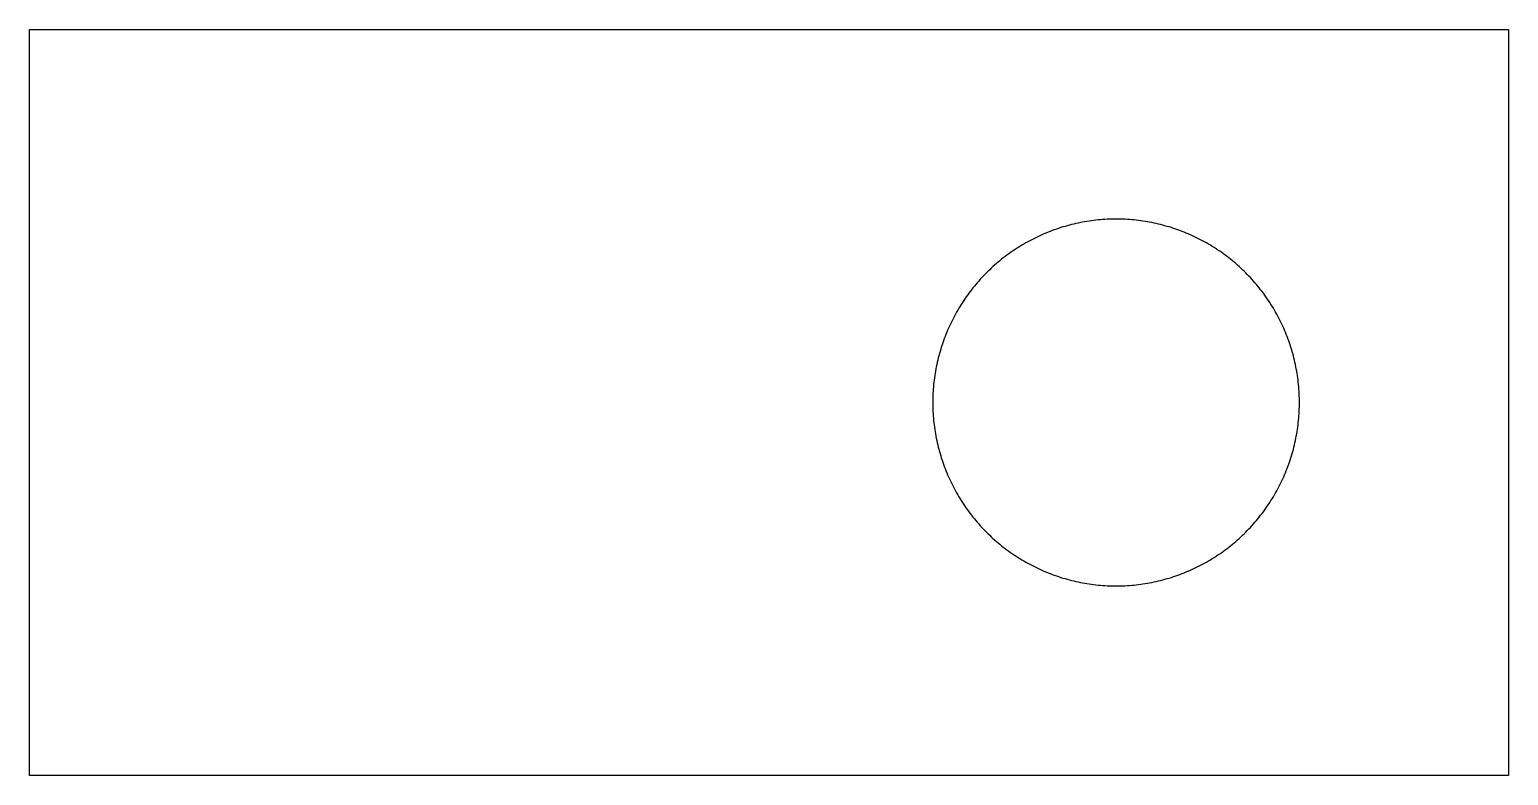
# Model space of a CAD drawing. Header units: millimetres. Extents: x -30.2 to 30.2, y -15.2 to 15.2.
import ezdxf

# ---------------------------------------------------------------- set-up
doc = ezdxf.new("R2010")
doc.units = ezdxf.units.MM

msp = doc.modelspace()

# ---------------------------------------------------------------- linework, layer by layer
for points in [[(-30.25, -15.25), (-30.25, 15.25), (30.25, 15.25), (30.25, -15.25)], [(21.699, 0.092), (21.698, 0.184), (21.695, 0.276), (21.691, 0.368), (21.686, 0.46), (21.68, 0.552), (21.672, 0.643), (21.664, 0.735), (21.654, 0.827), (21.644, 0.918), (21.632, 1.009), (21.619, 1.1), (21.605, 1.191), (21.59, 1.282), (21.573, 1.373), (21.556, 1.463), (21.537, 1.553), (21.518, 1.643), (21.497, 1.733), (21.475, 1.822), (21.452, 1.911), (21.428, 2), (21.403, 2.089), (21.377, 2.177), (21.35, 2.265), (21.321, 2.353), (21.292, 2.44), (21.262, 2.527), (21.23, 2.613), (21.197, 2.699), (21.164, 2.785), (21.129, 2.87), (21.093, 2.955), (21.057, 3.039), (21.019, 3.123), (20.98, 3.207), (20.94, 3.29), (20.899, 3.372), (20.857, 3.454), (20.814, 3.535), (20.771, 3.616), (20.726, 3.697), (20.68, 3.777), (20.633, 3.856), (20.585, 3.934), (20.536, 4.012), (20.487, 4.09), (20.436, 4.167), (20.384, 4.243), (20.332, 4.319), (20.278, 4.393), (20.224, 4.468), (20.169, 4.541), (20.113, 4.614), (20.056, 4.686), (19.998, 4.758), (19.939, 4.829), (19.879, 4.899), (19.819, 4.968), (19.757, 5.037), (19.695, 5.105), (19.632, 5.172), (19.568, 5.238), (19.503, 5.303), (19.438, 5.368), (19.372, 5.432), (19.305, 5.495), (19.237, 5.557), (19.168, 5.619), (19.099, 5.679), (19.029, 5.739), (18.958, 5.798), (18.886, 5.856), (18.814, 5.913), (18.741, 5.969), (18.668, 6.024), (18.593, 6.078), (18.519, 6.132), (18.443, 6.184), (18.367, 6.236), (18.29, 6.287), (18.212, 6.336), (18.134, 6.385), (18.056, 6.433), (17.977, 6.48), (17.897, 6.526), (17.816, 6.571), (17.735, 6.614), (17.654, 6.657), (17.572, 6.699), (17.49, 6.74), (17.407, 6.78), (17.323, 6.819), (17.239, 6.857), (17.155, 6.893), (17.07, 6.929), (16.985, 6.964), (16.899, 6.997), (16.813, 7.03), (16.727, 7.062), (16.64, 7.092), (16.553, 7.121), (16.465, 7.15), (16.377, 7.177), (16.289, 7.203), (16.2, 7.228), (16.111, 7.252), (16.022, 7.275), (15.933, 7.297), (15.843, 7.318), (15.753, 7.337), (15.663, 7.356), (15.573, 7.373), (15.482, 7.39), (15.391, 7.405), (15.3, 7.419), (15.209, 7.432), (15.118, 7.444), (15.027, 7.454), (14.935, 7.464), (14.843, 7.472), (14.752, 7.48), (14.66, 7.486), (14.568, 7.491), (14.476, 7.495), (14.384, 7.498), (14.292, 7.499), (14.2, 7.5), (14.108, 7.499), (14.016, 7.498), (13.924, 7.495), (13.832, 7.491), (13.74, 7.486), (13.648, 7.48), (13.557, 7.472), (13.465, 7.464), (13.373, 7.454), (13.282, 7.444), (13.191, 7.432), (13.1, 7.419), (13.009, 7.405), (12.918, 7.39), (12.827, 7.373), (12.737, 7.356), (12.647, 7.337), (12.557, 7.318), (12.467, 7.297), (12.378, 7.275), (12.289, 7.252), (12.2, 7.228), (12.111, 7.203), (12.023, 7.177), (11.935, 7.15), (11.847, 7.121), (11.76, 7.092), (11.673, 7.062), (11.587, 7.03), (11.501, 6.997), (11.415, 6.964), (11.33, 6.929), (11.245, 6.893), (11.161, 6.857), (11.077, 6.819), (10.993, 6.78), (10.91, 6.74), (10.828, 6.699), (10.746, 6.657), (10.665, 6.614), (10.584, 6.571), (10.503, 6.526), (10.423, 6.48), (10.344, 6.433), (10.266, 6.385), (10.188, 6.336), (10.11, 6.287), (10.033, 6.236), (9.957, 6.184), (9.881, 6.132), (9.807, 6.078), (9.732, 6.024), (9.659, 5.969), (9.586, 5.913), (9.514, 5.856), (9.442, 5.798), (9.371, 5.739), (9.301, 5.679), (9.232, 5.619), (9.163, 5.557), (9.095, 5.495), (9.028, 5.432), (8.962, 5.368), (8.897, 5.303), (8.832, 5.238), (8.768, 5.172), (8.705, 5.105), (8.643, 5.037), (8.581, 4.968), (8.521, 4.899), (8.461, 4.829), (8.402, 4.758), (8.344, 4.686), (8.287, 4.614), (8.231, 4.541), (8.176, 4.468), (8.122, 4.393), (8.068, 4.319), (8.016, 4.243), (7.964, 4.167), (7.913, 4.09), (7.864, 4.012), (7.815, 3.934), (7.767, 3.856), (7.72, 3.777), (7.674, 3.697), (7.629, 3.616), (7.586, 3.535), (7.543, 3.454), (7.501, 3.372), (7.46, 3.29), (7.42, 3.207), (7.381, 3.123), (7.343, 3.039), (7.307, 2.955), (7.271, 2.87), (7.236, 2.785), (7.203, 2.699), (7.17, 2.613), (7.138, 2.527), (7.108, 2.44), (7.079, 2.353), (7.05, 2.265), (7.023, 2.177), (6.997, 2.089), (6.972, 2), (6.948, 1.911), (6.925, 1.822), (6.903, 1.733), (6.882, 1.643), (6.863, 1.553), (6.844, 1.463), (6.827, 1.373), (6.81, 1.282), (6.795, 1.191), (6.781, 1.1), (6.768, 1.009), (6.756, 0.918), (6.746, 0.827), (6.736, 0.735), (6.728, 0.643), (6.72, 0.552), (6.714, 0.46), (6.709, 0.368), (6.705, 0.276), (6.702, 0.184), (6.701, 0.092), (6.7, 0), (6.701, -0.092), (6.702, -0.184), (6.705, -0.276), (6.709, -0.368), (6.714, -0.46), (6.72, -0.552), (6.728, -0.643), (6.736, -0.735), (6.746, -0.827), (6.756, -0.918), (6.768, -1.009), (6.781, -1.1), (6.795, -1.191), (6.81, -1.282), (6.827, -1.373), (6.844, -1.463), (6.863, -1.553), (6.882, -1.643), (6.903, -1.733), (6.925, -1.822), (6.948, -1.911), (6.972, -2), (6.997, -2.089), (7.023, -2.177), (7.05, -2.265), (7.079, -2.353), (7.108, -2.44), (7.138, -2.527), (7.17, -2.613), (7.203, -2.699), (7.236, -2.785), (7.271, -2.87), (7.307, -2.955), (7.343, -3.039), (7.381, -3.123), (7.42, -3.207), (7.46, -3.29), (7.501, -3.372), (7.543, -3.454), (7.586, -3.535), (7.629, -3.616), (7.674, -3.697), (7.72, -3.777), (7.767, -3.856), (7.815, -3.934), (7.864, -4.012), (7.913, -4.09), (7.964, -4.167), (8.016, -4.243), (8.068, -4.319), (8.122, -4.393), (8.176, -4.468), (8.231, -4.541), (8.287, -4.614), (8.344, -4.686), (8.402, -4.758), (8.461, -4.829), (8.521, -4.899), (8.581, -4.968), (8.643, -5.037), (8.705, -5.105), (8.768, -5.172), (8.832, -5.238), (8.897, -5.303), (8.962, -5.368), (9.028, -5.432), (9.095, -5.495), (9.163, -5.557), (9.232, -5.619), (9.301, -5.679), (9.371, -5.739), (9.442, -5.798), (9.514, -5.856), (9.586, -5.913), (9.659, -5.969), (9.732, -6.024), (9.807, -6.078), (9.881, -6.132), (9.957, -6.184), (10.033, -6.236), (10.11, -6.287), (10.188, -6.336), (10.266, -6.385), (10.344, -6.433), (10.423, -6.48), (10.503, -6.526), (10.584, -6.571), (10.665, -6.614), (10.746, -6.657), (10.828, -6.699), (10.91, -6.74), (10.993, -6.78), (11.077, -6.819), (11.161, -6.857), (11.245, -6.893), (11.33, -6.929), (11.415, -6.964), (11.501, -6.997), (11.587, -7.03), (11.673, -7.062), (11.76, -7.092), (11.847, -7.121), (11.935, -7.15), (12.023, -7.177), (12.111, -7.203), (12.2, -7.228), (12.289, -7.252), (12.378, -7.275), (12.467, -7.297), (12.557, -7.318), (12.647, -7.337), (12.737, -7.356), (12.827, -7.373), (12.918, -7.39), (13.009, -7.405), (13.1, -7.419), (13.191, -7.432), (13.282, -7.444), (13.373, -7.454), (13.465, -7.464), (13.557, -7.472), (13.648, -7.48), (13.74, -7.486), (13.832, -7.491), (13.924, -7.495), (14.016, -7.498), (14.108, -7.499), (14.2, -7.5), (14.292, -7.499), (14.384, -7.498), (14.476, -7.495), (14.568, -7.491), (14.66, -7.486), (14.752, -7.48), (14.843, -7.472), (14.935, -7.464), (15.027, -7.454), (15.118, -7.444), (15.209, -7.432), (15.3, -7.419), (15.391, -7.405), (15.482, -7.39), (15.573, -7.373), (15.663, -7.356), (15.753, -7.337), (15.843, -7.318), (15.933, -7.297), (16.022, -7.275), (16.111, -7.252), (16.2, -7.228), (16.289, -7.203), (16.377, -7.177), (16.465, -7.15), (16.553, -7.121), (16.64, -7.092), (16.727, -7.062), (16.813, -7.03), (16.899, -6.997), (16.985, -6.964), (17.07, -6.929), (17.155, -6.893), (17.239, -6.857), (17.323, -6.819), (17.407, -6.78), (17.49, -6.74), (17.572, -6.699), (17.654, -6.657), (17.735, -6.614), (17.816, -6.571), (17.897, -6.526), (17.977, -6.48), (18.056, -6.433), (18.134, -6.385), (18.212, -6.336), (18.29, -6.287), (18.367, -6.236), (18.443, -6.184), (18.519, -6.132), (18.593, -6.078), (18.668, -6.024), (18.741, -5.969), (18.814, -5.913), (18.886, -5.856), (18.958, -5.798), (19.029, -5.739), (19.099, -5.679), (19.168, -5.619), (19.237, -5.557), (19.305, -5.495), (19.372, -5.432), (19.438, -5.368), (19.503, -5.303), (19.568, -5.238), (19.632, -5.172), (19.695, -5.105), (19.757, -5.037), (19.819, -4.968), (19.879, -4.899), (19.939, -4.829), (19.998, -4.758), (20.056, -4.686), (20.113, -4.614), (20.169, -4.541), (20.224, -4.468), (20.278, -4.393), (20.332, -4.319), (20.384, -4.243), (20.436, -4.167), (20.487, -4.09), (20.536, -4.012), (20.585, -3.934), (20.633, -3.856), (20.68, -3.777), (20.726, -3.697), (20.771, -3.616), (20.814, -3.535), (20.857, -3.454), (20.899, -3.372), (20.94, -3.29), (20.98, -3.207), (21.019, -3.123), (21.057, -3.039), (21.093, -2.955), (21.129, -2.87), (21.164, -2.785), (21.197, -2.699), (21.23, -2.613), (21.262, -2.527), (21.292, -2.44), (21.321, -2.353), (21.35, -2.265), (21.377, -2.177), (21.403, -2.089), (21.428, -2), (21.452, -1.911), (21.475, -1.822), (21.497, -1.733), (21.518, -1.643), (21.537, -1.553), (21.556, -1.463), (21.573, -1.373), (21.59, -1.282), (21.605, -1.191), (21.619, -1.1), (21.632, -1.009), (21.644, -0.918), (21.654, -0.827), (21.664, -0.735), (21.672, -0.643), (21.68, -0.552), (21.686, -0.46), (21.691, -0.368), (21.695, -0.276), (21.698, -0.184), (21.699, -0.092), (21.7, 0)]]:
    msp.add_lwpolyline(points, close=True)

doc.saveas('drawing.dxf')
